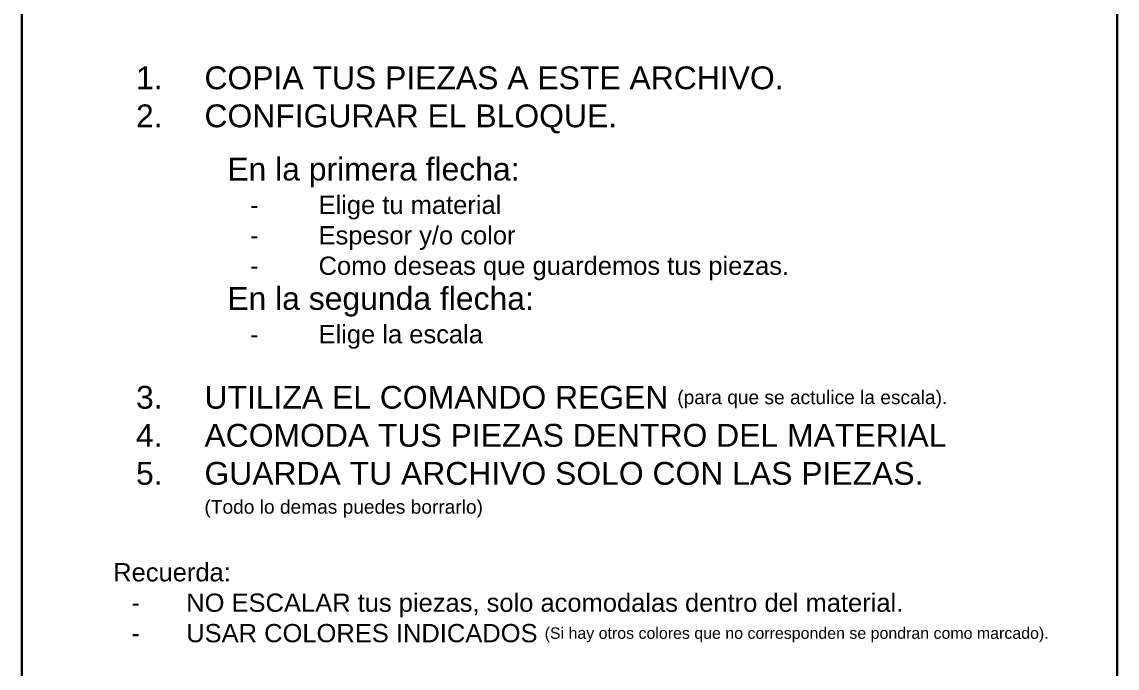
# Model space of a CAD drawing. Header units: metres. Extents: x 2745 to 3085, y 1376 to 1656.
# Drawn here: x 2745.5 to 2865.5, y 1512.7 to 1583.5 of the extents above; entities that cross this region are included whole.
import ezdxf

# ---------------------------------------------------------------- set-up
doc = ezdxf.new("R2010")
doc.units = ezdxf.units.M
doc.layers.add('Esiad Formato - Otros', color=7, linetype='Continuous', lineweight=0)
doc.layers.add('Esiad Formato - Textos', color=134, linetype='Continuous', lineweight=0)
doc.styles.get("Standard").update_dxf_attribs({"font": 'arial.ttf'})

# ---------------------------------------------------------------- blocks, each defined once
blk = doc.blocks.new('Formato - Indicaciones')
at = {"layer": 'Esiad Formato - Otros', "color": 147, "lineweight": 30, "true_color": 0x2b737a}
blk.add_lwpolyline([(120, 280), (120, 0), (0, 0), (0, 280)], close=True, dxfattribs=at)
at = {"layer": 'Esiad Formato - Textos', "color": 7, "true_color": 0xf2f2f3, "attachment_point": 1}
for s, width, heights, insert, char_height in [('\\A1;\\pi-7.5,l10,t10;1.^ICOPIA TUS PIEZAS A ESTE ARCHIVO.\\P2.^ICONFIGURAR EL BLOQUE.{\\H1.02217x; }', 100, [8.38], (10, 202.62), 2.5), ('\\A1;\\pi-7.5,l10,t10;En la primera flecha:\\P\\pl12.5,t12.5;{\\H0.8x;-^IElige tu material\\P-^IEspesor y/o color\\P-^IComo deseas que guardemos tus piezas.}\\P\\pl10,t10;En la segunda flecha:\\P\\pl12.5,t12.5;{\\H0.8x;-^IElige la escala}', 100, [55.12], (20, 192.62), 2.5), ('\\A1;\\pi-7.5,l10,t10;3.^IUTILIZA EL COMANDO REGEN {\\H0.6x;(para que se actulice la escala).\\P}4.^IACOMODA TUS PIEZAS DENTRO DEL MATERIAL\\P5.^IGUARDA TU ARCHIVO SOLO CON LAS PIEZAS.\\P^I{\\H0.6x;(Todo lo demas puedes borrarlo)}', 100, [55.12], (10, 167.62), 2.5), ('\\A1;Recuerda:\\P\\pi-6,l8,t8;-^INO ESCALAR tus piezas, solo acomodalas dentro del material.{\\H1.85107x; }\\P-^IUSAR COLORES INDICADOS {\\H0.625x;(Si hay otros colores que no corresponden se pondran como marcado).\\H2.53264x; }', 102.5912, [28.75], (10, 148.2), 2)]:
    blk.add_mtext_dynamic_manual_height_columns(s, width=width, gutter_width=6.25, heights=heights, dxfattribs=dict(at, insert=insert, char_height=char_height))

msp = doc.modelspace()

# ---------------------------------------------------------------- block references
msp.add_blockref('Formato - Indicaciones', (2745.47, 1375.96))

doc.saveas('drawing.dxf')
